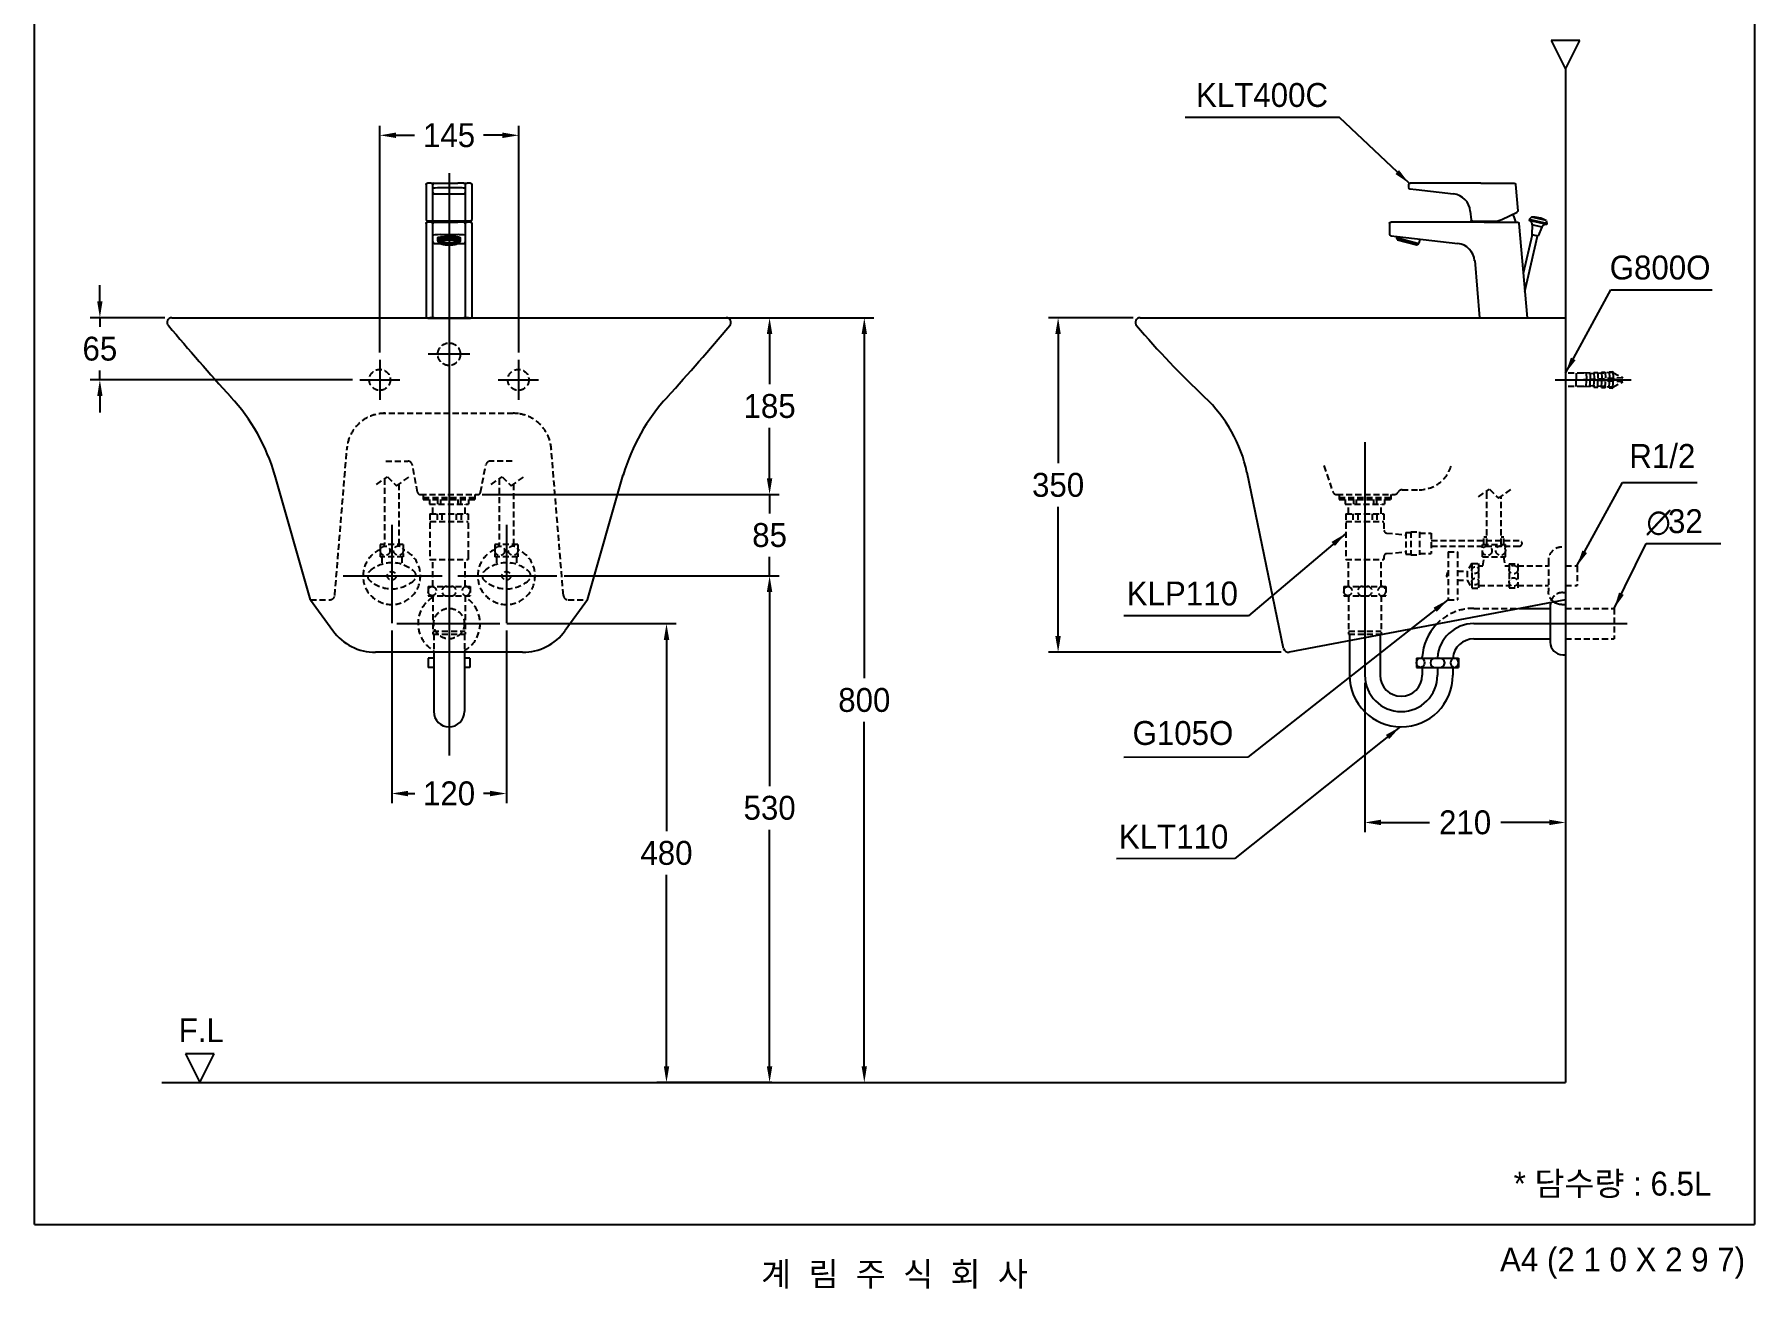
# Model space of a CAD drawing. Header units: millimetres. Extents: x 0 to 1800, y -67 to 2530.
# Drawn here: x 0 to 1800, y -67 to 1245 of the extents above; entities that cross this region are included whole.
import ezdxf
from ezdxf.enums import TextEntityAlignment as Align
from ezdxf.lldxf.tags import DXFTag

# ---------------------------------------------------------------- set-up
doc = ezdxf.new("R2010")
doc.units = ezdxf.units.MM
doc.linetypes.add('DASHED2', pattern=[9.525, 6.35, -3.175])
doc.layers.get('Defpoints').update_dxf_attribs({"color": 1})
for name, color, linetype in [('TEXT', 7, 'Continuous'), ('내부선 및 부속', 4, 'Continuous'), ('도각라인', 7, 'Continuous'), ('외형선', 3, 'Continuous'), ('점선', 6, 'DASHED2'), ('중심선', 1, 'DASHED'), ('치수선', 7, 'Continuous')]:
    doc.layers.add(name, color=color, linetype=linetype)
doc.styles.add('____', font='')
doc.styles.add('타이틀', font='H2GTRM.TTF', dxfattribs={"height": 25})
doc.styles.get('____').set_extended_font_data('굴림')
tags = doc.linetypes.add('DASHDOT', pattern=[70, 31, -13, 13, -13]).pattern_tags.tags
tags[10:11] = [DXFTag(74, 4), DXFTag(75, 0), DXFTag(340, '0'), DXFTag(46, 0.0), DXFTag(50, 0.0), DXFTag(44, 0.0), DXFTag(45, 0.0)]
tags[8:9] = [DXFTag(74, 4), DXFTag(75, 0), DXFTag(340, '0'), DXFTag(46, 0.0), DXFTag(50, 0.0), DXFTag(44, 0.0), DXFTag(45, 0.0)]
tags[6:7] = [DXFTag(74, 4), DXFTag(75, 0), DXFTag(340, '0'), DXFTag(46, 0.0), DXFTag(50, 0.0), DXFTag(44, 0.0), DXFTag(45, 0.0)]
tags[4:5] = [DXFTag(74, 4), DXFTag(75, 0), DXFTag(340, '0'), DXFTag(46, 0.0), DXFTag(50, 0.0), DXFTag(44, 0.0), DXFTag(45, 0.0)]
tags = doc.linetypes.add('DASHED', pattern=[25.72, 12.86, -12.86]).pattern_tags.tags
tags[6:7] = [DXFTag(74, 4), DXFTag(75, 0), DXFTag(340, '0'), DXFTag(46, 0.0), DXFTag(50, 0.0), DXFTag(44, 0.0), DXFTag(45, 0.0)]
tags[4:5] = [DXFTag(74, 4), DXFTag(75, 0), DXFTag(340, '0'), DXFTag(46, 0.0), DXFTag(50, 0.0), DXFTag(44, 0.0), DXFTag(45, 0.0)]
doc.dimstyles.new('MSADIM', dxfattribs={"dimtxt": 33, "dimasz": 17, "dimexe": 10, "dimexo": 7.5, "dimgap": 10, "dimtad": 0, "dimtih": 1, "dimtoh": 1, "dimdec": 0, "dimzin": 1, "dimdsep": 46, "dimtxsty": '____', "dimcen": 11.25, "dimadec": 0, "dimazin": 0, "dimtfac": 1, "dimtdec": 0, "dimtix": 1, "dimtmove": 0, "dimatfit": 3, "dimfxl": 0, "dimtolj": 1, "dimtzin": 1, "dimarcsym": 0})

# ---------------------------------------------------------------- blocks, each defined once
blk = doc.blocks.new('*D28')
at = {"layer": 'Defpoints', "color": 0, "linetype": 'Continuous'}
for p in [(1157.1, 948.7), (1071.2, 598.7), (1312.1, 598.7)]:
    blk.add_point(p, dxfattribs=at)
at = {"layer": '치수선', "color": 0, "linetype": 'Continuous', "lineweight": -2}
for p, q in [((1149.6, 948.7), (1061.2, 948.7)), ((1071.2, 931.7), (1071.2, 796.5)), ((1071.2, 615.7), (1071.2, 750.9)), ((1304.6, 598.7), (1061.2, 598.7))]:
    blk.add_line(p, q, dxfattribs=at)
at = {"layer": '치수선', "color": 0, "linetype": 'Continuous'}
for points in [[(1068.3, 931.7), (1074, 931.7), (1071.2, 948.7)], [(1068.3, 615.7), (1074, 615.7), (1071.2, 598.7)]]:
    blk.add_solid(points, dxfattribs=at)
at = {"layer": '치수선', "color": 0, "linetype": 'Continuous', "insert": (1071.2, 773.7), "char_height": 25, "attachment_point": 5, "style": '____'}
blk.add_mtext('\\A1;350', dxfattribs=at)
blk = doc.blocks.new('*D29')
at = {"layer": 'Defpoints', "color": 0, "linetype": 'Continuous'}
for p in [(143.9, 948.7), (68.5, 883.7), (340.4, 883.7)]:
    blk.add_point(p, dxfattribs=at)
at = {"layer": '치수선', "color": 0, "linetype": 'Continuous', "lineweight": -2}
for p, q in [((68.5, 965.7), (68.5, 982.7)), ((136.4, 948.7), (58.5, 948.7)), ((68.5, 948.7), (68.5, 939)), ((332.9, 883.7), (58.5, 883.7)), ((68.5, 883.7), (68.5, 893.4)), ((68.5, 866.7), (68.5, 849.7))]:
    blk.add_line(p, q, dxfattribs=at)
at = {"layer": '치수선', "color": 0, "linetype": 'Continuous'}
for points in [[(65.7, 965.7), (71.3, 965.7), (68.5, 948.7)], [(65.7, 866.7), (71.3, 866.7), (68.5, 883.7)]]:
    blk.add_solid(points, dxfattribs=at)
at = {"layer": '치수선', "color": 0, "linetype": 'Continuous', "insert": (68.5, 916.2), "char_height": 25, "attachment_point": 5, "style": '____'}
blk.add_mtext('\\A1;65', dxfattribs=at)
blk = doc.blocks.new('*D30')
at = {"layer": 'Defpoints', "color": 0, "linetype": 'Continuous'}
for p in [(723.9, 948.7), (849.1, 148.7), (868.4, 148.7)]:
    blk.add_point(p, dxfattribs=at)
at = {"layer": '치수선', "color": 0, "linetype": 'Continuous', "lineweight": -2}
for p, q in [((731.4, 948.7), (878.4, 948.7)), ((868.4, 931.7), (868.4, 571.5)), ((868.4, 165.7), (868.4, 525.9)), ((856.6, 148.7), (878.4, 148.7))]:
    blk.add_line(p, q, dxfattribs=at)
at = {"layer": '치수선', "color": 0, "linetype": 'Continuous'}
for points in [[(865.6, 931.7), (871.2, 931.7), (868.4, 948.7)], [(865.6, 165.7), (871.2, 165.7), (868.4, 148.7)]]:
    blk.add_solid(points, dxfattribs=at)
at = {"layer": '치수선', "color": 0, "linetype": 'Continuous', "insert": (868.4, 548.7), "char_height": 25, "attachment_point": 5, "style": '____'}
blk.add_mtext('\\A1;800', dxfattribs=at)
blk = doc.blocks.new('*D31')
at = {"layer": 'Defpoints', "color": 0, "linetype": 'Continuous'}
for p in [(506.8, 1139.5), (361.4, 904.7), (506.8, 904.7)]:
    blk.add_point(p, dxfattribs=at)
at = {"layer": '치수선', "color": 0, "linetype": 'Continuous', "lineweight": -2}
for p, q in [((361.4, 912.2), (361.4, 1149.5)), ((378.4, 1139.5), (397.9, 1139.5)), ((489.8, 1139.5), (469.8, 1139.5)), ((506.8, 912.2), (506.8, 1149.5))]:
    blk.add_line(p, q, dxfattribs=at)
at = {"layer": '치수선', "color": 0, "linetype": 'Continuous'}
for points in [[(378.4, 1142.4), (378.4, 1136.7), (361.4, 1139.5)], [(489.8, 1142.4), (489.8, 1136.7), (506.8, 1139.5)]]:
    blk.add_solid(points, dxfattribs=at)
at = {"layer": '치수선', "color": 0, "linetype": 'Continuous', "insert": (433.9, 1139.5), "char_height": 25, "attachment_point": 5, "style": '____'}
blk.add_mtext('\\A1;145', dxfattribs=at)
blk = doc.blocks.new('*D32')
at = {"layer": 'Defpoints', "color": 0, "linetype": 'Continuous'}
for p in [(486.9, 628.7), (661.4, 148.7), (779.2, 148.7)]:
    blk.add_point(p, dxfattribs=at)
at = {"layer": '치수선', "color": 0, "linetype": 'Continuous', "lineweight": -2}
for p, q in [((494.4, 628.7), (671.4, 628.7)), ((661.4, 611.7), (661.4, 411.6)), ((661.4, 165.7), (661.4, 365.9)), ((771.7, 148.7), (651.4, 148.7))]:
    blk.add_line(p, q, dxfattribs=at)
at = {"layer": '치수선', "color": 0, "linetype": 'Continuous'}
for points in [[(658.6, 611.7), (664.3, 611.7), (661.4, 628.7)], [(658.6, 165.7), (664.3, 165.7), (661.4, 148.7)]]:
    blk.add_solid(points, dxfattribs=at)
at = {"layer": '치수선', "color": 0, "linetype": 'Continuous', "insert": (661.4, 388.7), "char_height": 25, "attachment_point": 5, "style": '____'}
blk.add_mtext('\\A1;480', dxfattribs=at)
blk = doc.blocks.new('*D33')
at = {"layer": 'Defpoints', "color": 0, "linetype": 'Continuous'}
for p in [(546.7, 678.7), (704.5, 148.7), (769.3, 148.7)]:
    blk.add_point(p, dxfattribs=at)
at = {"layer": '치수선', "color": 0, "linetype": 'Continuous', "lineweight": -2}
for p, q in [((554.2, 678.7), (779.3, 678.7)), ((769.3, 661.7), (769.3, 458.7)), ((769.3, 165.7), (769.3, 413.1)), ((712, 148.7), (779.3, 148.7))]:
    blk.add_line(p, q, dxfattribs=at)
at = {"layer": '치수선', "color": 0, "linetype": 'Continuous'}
for points in [[(766.4, 661.7), (772.1, 661.7), (769.3, 678.7)], [(766.4, 165.7), (772.1, 165.7), (769.3, 148.7)]]:
    blk.add_solid(points, dxfattribs=at)
at = {"layer": '치수선', "color": 0, "linetype": 'Continuous', "insert": (769.3, 435.9), "char_height": 25, "attachment_point": 5, "style": '____'}
blk.add_mtext('\\A1;530', dxfattribs=at)
blk = doc.blocks.new('*D34')
at = {"layer": 'Defpoints', "color": 0, "linetype": 'Continuous'}
for p in [(373.9, 629.1), (493.9, 629.1), (493.9, 451)]:
    blk.add_point(p, dxfattribs=at)
at = {"layer": '치수선', "color": 0, "linetype": 'Continuous', "lineweight": -2}
for p, q in [((373.9, 621.6), (373.9, 441)), ((493.9, 621.6), (493.9, 441)), ((390.9, 451), (398, 451)), ((476.9, 451), (469.8, 451))]:
    blk.add_line(p, q, dxfattribs=at)
at = {"layer": '치수선', "color": 0, "linetype": 'Continuous'}
for points in [[(390.9, 453.8), (390.9, 448.1), (373.9, 451)], [(476.9, 453.8), (476.9, 448.1), (493.9, 451)]]:
    blk.add_solid(points, dxfattribs=at)
at = {"layer": '치수선', "color": 0, "linetype": 'Continuous', "insert": (433.9, 451), "char_height": 25, "attachment_point": 5, "style": '____'}
blk.add_mtext('\\A1;120', dxfattribs=at)
blk = doc.blocks.new('*D40')
at = {"layer": 'Defpoints', "color": 0, "linetype": 'Continuous'}
for p in [(1392.1, 574.4), (1602.1, 439.6), (1602.1, 420.7)]:
    blk.add_point(p, dxfattribs=at)
at = {"layer": '치수선', "color": 0, "linetype": 'Continuous', "lineweight": -2}
for p, q in [((1392.1, 566.9), (1392.1, 410.7)), ((1602.1, 432.1), (1602.1, 410.7)), ((1409.1, 420.7), (1459.8, 420.7)), ((1585.1, 420.7), (1534.4, 420.7))]:
    blk.add_line(p, q, dxfattribs=at)
at = {"layer": '치수선', "color": 0, "linetype": 'Continuous'}
for points in [[(1409.1, 423.6), (1409.1, 417.9), (1392.1, 420.7)], [(1585.1, 423.6), (1585.1, 417.9), (1602.1, 420.7)]]:
    blk.add_solid(points, dxfattribs=at)
at = {"layer": '치수선', "color": 0, "linetype": 'Continuous', "insert": (1497.1, 420.7), "char_height": 25, "attachment_point": 5, "style": '____'}
blk.add_mtext('\\A1;210', dxfattribs=at)
blk = doc.blocks.new('111333')
at = {"layer": '점선'}
for p, q in [((11041.8, -6127.7), (11023.2, -6127.7)), ((11034.2, -6127.7), (11034.2, -6134.7)), ((11034.2, -6141.7), (11034.2, -6134.7)), ((11048.8, -6127.3), (11041.8, -6127.7)), ((11083.1, -6132.5), (11042, -6134.7)), ((11083.1, -6136.8), (11042, -6134.7)), ((11072.8, -6127.1), (11044.8, -6128.5)), ((11044.8, -6127.5), (11045.2, -6134.5)), ((11044.8, -6141.8), (11045.2, -6134.9)), ((11048.8, -6127.3), (11049.1, -6134.3)), ((11048.8, -6142.1), (11049.1, -6135.1)), ((11052.8, -6127.1), (11056.8, -6126.9)), ((11052.8, -6127.1), (11053.1, -6134.1)), ((11052.8, -6142.3), (11053.1, -6135.3)), ((11056.8, -6126.9), (11057.1, -6133.9)), ((11056.8, -6142.5), (11057.1, -6135.5)), ((11060.8, -6126.7), (11064.8, -6126.5)), ((11060.8, -6126.7), (11061.1, -6133.7)), ((11060.8, -6142.7), (11061.1, -6135.7)), ((11064.8, -6126.5), (11065.1, -6133.5)), ((11064.8, -6142.9), (11065.1, -6135.9)), ((11068.8, -6126.3), (11072.8, -6126.1)), ((11068.8, -6126.3), (11069.1, -6133.3)), ((11068.8, -6143.1), (11069.1, -6136.1)), ((11076.2, -6134.7), (11071.1, -6133.2)), ((11076.2, -6134.7), (11071.1, -6136.2)), ((11072.8, -6126.1), (11073.1, -6133.1)), ((11072.8, -6127.1), (11083.1, -6132.5)), ((11072.8, -6143.3), (11073.1, -6136.3)), ((11072.8, -6142.3), (11083.1, -6136.8)), ((11041.8, -6141.7), (11023.2, -6141.7)), ((11048.8, -6142.1), (11041.8, -6141.7)), ((11072.8, -6142.3), (11044.8, -6140.8)), ((11052.8, -6142.3), (11056.8, -6142.5)), ((11060.8, -6142.7), (11064.8, -6142.9)), ((11068.8, -6143.1), (11072.8, -6143.3))]:
    blk.add_line(p, q, dxfattribs=at)
at = {"layer": '중심선', "linetype": 'DASHDOT'}
blk.add_line((11012.2, -6134.7), (11091.9, -6134.7), dxfattribs=at)
blk = doc.blocks.new('251')
at = {"layer": '내부선 및 부속', "linetype": 'Continuous'}
for p, q in [((11007.2, -6370.2), (11007.2, -6405.7)), ((11019.2, -6369.7), (11023.2, -6369.7)), ((10975.8, -6373.7), (11007.2, -6373.7)), ((10797.2, -6407.6), (10797.2, -6443.7)), ((10829.2, -6401.5), (10829.2, -6443.7)), ((10927.1, -6405.7), (11007.2, -6405.7)), ((11007.2, -6405.7), (11007.2, -6409.2)), ((10867.2, -6425.7), (10911.2, -6425.7)), ((10867.2, -6425.7), (10867.2, -6435.7)), ((10873.2, -6425.7), (10873.2, -6424.6)), ((10911.2, -6425.7), (10911.2, -6435.7)), ((11020.2, -6422.2), (11023.2, -6422.2)), ((10867.2, -6435.7), (10911.2, -6435.7)), ((10873.2, -6435.7), (10873.2, -6443.7)), ((10905.2, -6435.7), (10905.2, -6443.7))]:
    blk.add_line(p, q, dxfattribs=at)
at = {"layer": '내부선 및 부속', "linetype": 'Continuous', "flags": 128}
for points in [[(11019.2, -6369.7, -0.158463), (11010.9, -6367, -0.158463)], [(10871.4, -6435.6, -0.859727), (10871.4, -6425.7)], [(10871.4, -6425.7, -0.859727), (10871.4, -6435.6)]]:
    blk.add_lwpolyline(points, format="xyb", dxfattribs=at)
at = {"layer": '내부선 및 부속', "linetype": 'Continuous'}
for centre, radius, start, end in [((11020.2, -6370.2), 13, 168.8814, 180.0014), ((10927.1, -6427.7), 54, 136.2599, 176.6714), ((10927.1, -6427.7), 22, 90, 174.7841), ((10886.7, -6430.7), 5, 90, 270), ((10891.7, -6430.7), 5, 270, 90), ((10907.7, -6430.7), 5, 98.6269, 261.3731), ((10906.2, -6430.7), 5, 278.6269, 81.3731), ((11020.2, -6409.2), 13, 180, 270), ((10851.2, -6443.7), 54, 180, 0), ((10851.2, -6443.7), 22, 180, 0)]:
    blk.add_arc(centre, radius, start, end, dxfattribs=at)
at = {"layer": '점선'}
for p, q in [((10770.4, -6224.4), (10779.3, -6251.3)), ((10784.1, -6254.7), (10843.7, -6254.7)), ((10786.2, -6254.7), (10786.2, -6259.7)), ((10786.2, -6257.7), (10840.2, -6257.7)), ((10786.2, -6259.7), (10840.2, -6259.7)), ((10792.7, -6259.7), (10792.7, -6264.7)), ((10801.2, -6259.7), (10801.2, -6264.7)), ((10804.2, -6259.7), (10804.2, -6264.7)), ((10822.2, -6259.7), (10822.2, -6264.7)), ((10825.2, -6259.7), (10825.2, -6264.7)), ((10833.7, -6259.7), (10833.7, -6264.7)), ((10840.2, -6254.7), (10840.2, -6259.7)), ((10852.3, -6249.7), (10869.9, -6249.7)), ((10932.2, -6257), (10943.6, -6249.1)), ((10940.7, -6306.9), (10940.7, -6251.2)), ((10940.7, -6256.7), (10940.7, -6251.2)), ((10943.6, -6249.1), (10953, -6258.6)), ((10953, -6258.6), (10966.1, -6249.3)), ((10955.7, -6306.9), (10955.7, -6256.7)), ((10792.7, -6264.7), (10833.7, -6264.7)), ((10793.2, -6274.7), (10793.2, -6322.7)), ((10793.2, -6274.7), (10833.2, -6274.7)), ((10796.2, -6274.7), (10796.2, -6264.7)), ((10800.7, -6274.7), (10800.7, -6282.7)), ((10805.7, -6274.7), (10805.7, -6282.7)), ((10820.7, -6274.7), (10820.7, -6282.7)), ((10825.7, -6274.7), (10825.7, -6282.7)), ((10830.2, -6274.7), (10830.2, -6264.7)), ((10833.2, -6274.7), (10833.2, -6291.9)), ((10793.2, -6282.7), (10833.2, -6282.7)), ((10835.9, -6294.9), (10856.2, -6296.7)), ((10856.2, -6294.2), (10856.2, -6317.2)), ((10856.2, -6294.2), (10861.2, -6294.2)), ((10861.2, -6293.7), (10861.2, -6317.7)), ((10861.2, -6293.7), (10870.2, -6293.7)), ((10870.2, -6293.7), (10870.2, -6317.7)), ((10870.2, -6294.9), (10882.7, -6294.9)), ((10882.7, -6294.9), (10882.7, -6316.4)), ((10937.7, -6306.9), (10937.7, -6299.2)), ((10940.7, -6299.2), (10937.7, -6299.2)), ((10958.7, -6299.2), (10955.7, -6299.2)), ((10958.7, -6306.9), (10958.7, -6299.2)), ((10835.9, -6316.5), (10856.2, -6314.7)), ((10856.2, -6317.2), (10861.2, -6317.2)), ((10861.2, -6317.7), (10870.2, -6317.7)), ((10870.2, -6316.4), (10882.7, -6316.4)), ((10882.7, -6302.7), (10974.7, -6302.7)), ((10882.7, -6308.7), (10974.7, -6308.7)), ((10900.2, -6314.7), (10900.2, -6364.7)), ((10900.2, -6314.7), (10910.2, -6314.7)), ((10910.2, -6314.7), (10910.2, -6364.7)), ((10936.2, -6306.9), (10960.2, -6306.9)), ((10936.2, -6319.9), (10936.2, -6306.9)), ((10960.2, -6319.9), (10960.2, -6306.9)), ((10793.2, -6322.7), (10833.2, -6322.7)), ((10796.2, -6350.7), (10796.2, -6322.7)), ((10830.2, -6350.7), (10830.2, -6322.7)), ((10833.2, -6319.4), (10833.2, -6322.7)), ((10910.2, -6334.9), (10920.2, -6334.9)), ((10925.2, -6326.7), (10920.2, -6334.9)), ((10920.2, -6334.9), (10920.2, -6344.4)), ((10925.2, -6326.7), (10932.2, -6326.7)), ((10925.2, -6326.7), (10925.2, -6352.7)), ((10932.2, -6326.7), (10932.2, -6352.7)), ((10932.2, -6329.4), (10936.7, -6329.4)), ((10936.2, -6319.9), (10960.2, -6319.9)), ((10936.7, -6329.4), (10938.2, -6319.9)), ((10958.2, -6319.9), (10959.7, -6329.4)), ((10959.7, -6329.4), (10964.2, -6329.4)), ((10964.2, -6327.2), (10964.2, -6352.2)), ((10964.2, -6327.2), (10973.2, -6327.2)), ((10973.2, -6327.2), (10973.2, -6352.2)), ((10973.2, -6329.4), (11005.2, -6329.4)), ((11005.2, -6323.7), (11005.2, -6355.7)), ((11023.2, -6329.4), (11035.2, -6329.4)), ((11035.2, -6329.4), (11035.2, -6349.9)), ((10791.2, -6350.7), (10835.2, -6350.7)), ((10791.2, -6350.7), (10791.2, -6360.7)), ((10835.2, -6350.7), (10835.2, -6360.7)), ((10910.2, -6344.4), (10920.2, -6344.4)), ((10920.2, -6344.4), (10925.2, -6352.7)), ((10925.2, -6352.7), (10932.2, -6352.7)), ((10932.2, -6349.9), (10964.2, -6349.9)), ((10964.2, -6352.2), (10973.2, -6352.2)), ((10973.2, -6349.9), (11005.2, -6349.9)), ((11023.2, -6349.9), (11035.2, -6349.9)), ((10791.2, -6360.7), (10835.2, -6360.7)), ((10796.2, -6360.7), (10796.2, -6400.7)), ((10830.2, -6360.7), (10830.2, -6400.7)), ((10900.2, -6364.7), (10910.2, -6364.7)), ((11020.2, -6357.2), (11023.2, -6357.2)), ((10927.1, -6373.7), (10975.8, -6373.7)), ((11023.2, -6373.7), (11074.2, -6373.7)), ((11074.2, -6373.7), (11074.2, -6405.7)), ((10796.2, -6397.7), (10830.2, -6397.7)), ((10796.2, -6400.7), (10830.2, -6400.7)), ((10797.2, -6400.7), (10797.2, -6407.6)), ((10829.2, -6400.7), (10829.2, -6401.5)), ((11023.2, -6405.7), (11074.2, -6405.7))]:
    blk.add_line(p, q, dxfattribs=at)
at = {"layer": '점선', "flags": 128}
for points in [[(10795.4, -6360.6, -0.859727), (10795.4, -6350.7)], [(10795.4, -6350.7, -0.859727), (10795.4, -6360.6)], [(11010.9, -6367, -0.239998), (11005.2, -6355.7)]]:
    blk.add_lwpolyline(points, format="xyb", dxfattribs=at)
at = {"layer": '점선'}
for centre, radius in [((10941.2, -6313.5), 5), ((10955.2, -6313.3), 5), ((10928.7, -6333.7), 3.5), ((10968.7, -6333.2), 4.5), ((10928.7, -6345.7), 3.5), ((10968.7, -6346.2), 4.5)]:
    blk.add_circle(centre, radius, dxfattribs=at)
for centre, radius, start, end in [((10869.9, -6214.7), 35, 270, 347.7352), ((10784.1, -6249.7), 5, 198.4349, 270), ((10843.7, -6249.7), 5, 270, 330), ((10843.7, -6249.7), 5, 270, 330), ((10852.3, -6254.7), 5, 90, 150), ((10852.3, -6254.7), 5, 90, 150), ((10836.2, -6291.9), 3, 180, 265.0303), ((10836.2, -6319.4), 3, 94.9697, 180), ((10974.7, -6305.7), 3, 270, 90), ((11019.2, -6323.7), 14, 90, 180), ((10906.6, -6339.7), 7.84, 144.9654, 215.0346), ((10810.7, -6355.7), 5, 90, 270), ((10815.7, -6355.7), 5, 270, 90), ((10831.7, -6355.7), 5, 98.6269, 261.3731), ((10830.2, -6355.7), 5, 278.6269, 81.3731), ((11020.2, -6370.2), 13, 90, 168.8814), ((10927.1, -6427.7), 54, 90, 136.2599)]:
    blk.add_arc(centre, radius, start, end, dxfattribs=at)
at = {"layer": '중심선', "linetype": 'DASHDOT'}
for p, q in [((10927.1, -6389.7), (11087.6, -6389.7)), ((10889.2, -6435.7), (10889.2, -6443.7))]:
    blk.add_line(p, q, dxfattribs=at)
for centre, start, end in [((10927.1, -6427.7), 90, 176.6714), ((10851.2, -6443.7), 180.0006, 0)]:
    blk.add_arc(centre, 38, start, end, dxfattribs=at)
blk = doc.blocks.new('824')
at = {"layer": '내부선 및 부속', "linetype": 'Continuous'}
for p, q in [((12046.6, -6131.1), (12046.6, -6167.8)), ((12051.7, -6129.6), (12048.1, -6129.6)), ((12051.7, -6129.6), (12055.1, -6129.6)), ((12053.6, -6135), (12053.6, -6131.1)), ((12053.6, -6139.4), (12053.6, -6135)), ((12055.1, -6129.6), (12061.6, -6129.6)), ((12061.6, -6129.6), (12079.6, -6129.6)), ((12061.6, -6134.2), (12079.6, -6134.2)), ((12086.1, -6129.6), (12079.6, -6129.6)), ((12086.1, -6129.6), (12089.5, -6129.6)), ((12087.6, -6131.1), (12087.6, -6135)), ((12087.6, -6135), (12087.6, -6139.4)), ((12093.1, -6129.6), (12089.5, -6129.6)), ((12094.6, -6167.8), (12094.6, -6131.1)), ((12053.6, -6158.9), (12053.6, -6139.4)), ((12055.1, -6140.9), (12086.1, -6140.9)), ((12087.6, -6139.4), (12087.6, -6158.9)), ((12046.6, -6172), (12046.6, -6270.5)), ((12051.7, -6170.5), (12048.1, -6170.5)), ((12051.7, -6169.5), (12048.2, -6169.5)), ((12055.1, -6169.5), (12051.7, -6169.5)), ((12051.7, -6170.5), (12055.1, -6170.5)), ((12053.6, -6168), (12053.6, -6158.9)), ((12053.6, -6184), (12053.6, -6172)), ((12086.1, -6169.5), (12055.1, -6169.5)), ((12055.1, -6170.5), (12061.6, -6170.5)), ((12061.6, -6170.5), (12079.6, -6170.5)), ((12086.1, -6170.5), (12079.6, -6170.5)), ((12089.5, -6169.5), (12086.1, -6169.5)), ((12086.1, -6170.5), (12089.5, -6170.5)), ((12087.6, -6158.9), (12087.6, -6168)), ((12087.6, -6172), (12087.6, -6184)), ((12093, -6169.5), (12089.5, -6169.5)), ((12093.1, -6170.5), (12089.5, -6170.5)), ((12094.6, -6270.5), (12094.6, -6172)), ((12053.6, -6191.2), (12053.6, -6184)), ((12053.6, -6210.7), (12053.6, -6191.2)), ((12058.6, -6186.8), (12058.6, -6189.8)), ((12059.3, -6191.3), (12060.4, -6192.2)), ((12061.6, -6183.3), (12079.6, -6183.3)), ((12080.9, -6192.2), (12081.9, -6191.3)), ((12082.6, -6189.8), (12082.6, -6186.8)), ((12087.6, -6184), (12087.6, -6191.2)), ((12087.6, -6191.2), (12087.6, -6210.7)), ((12055.1, -6192.7), (12061.1, -6192.7)), ((12080.2, -6192.7), (12086.1, -6192.7)), ((12053.6, -6270.5), (12053.6, -6210.7)), ((12087.6, -6210.7), (12087.6, -6270.5)), ((12046.6, -6270.5), (12050.4, -6270.5)), ((12048.3, -6270.5), (12048.3, -6271)), ((12048.3, -6271), (12092.9, -6271)), ((12053.6, -6270.5), (12050.4, -6270.5)), ((12055.1, -6270.5), (12053.6, -6270.5)), ((12055.1, -6270.5), (12086.1, -6270.5)), ((12087.6, -6270.5), (12086.1, -6270.5)), ((12090.8, -6270.5), (12087.6, -6270.5)), ((12090.8, -6270.5), (12094.6, -6270.5)), ((12092.9, -6270.5), (12092.9, -6271))]:
    blk.add_line(p, q, dxfattribs=at)
at = {"layer": '내부선 및 부속', "linetype": 'Continuous', "extrusion": (0, 0, -1)}
for centre, start, end in [((-12048.1, -6131.1), 359.9924, 90), ((-12086.1, -6131.1), 90, 180), ((-12093.1, -6131.1), 90, 179.8347), ((-12048.1, -6172), 359.9924, 90), ((-12055.1, -6168), 270, 0), ((-12086.1, -6168), 180, 270), ((-12093.1, -6172), 90, 179.8347)]:
    blk.add_arc(centre, 1.5, start, end, dxfattribs=at)
at = {"layer": '내부선 및 부속', "linetype": 'Continuous'}
for centre, start, end in [((12055.1, -6131.1), 90, 180), ((12055.1, -6172), 90, 180), ((12086.1, -6172), 0, 90)]:
    blk.add_arc(centre, 1.5, start, end, dxfattribs=at)
at = {"layer": '내부선 및 부속', "linetype": 'Continuous', "extrusion": (0, 0, -1)}
for centre, major_axis, ratio, start_param, end_param in [((12061.6, -6135), (-8, 0), 0.092563, 0, 1.570796), ((12079.6, -6135), (-8, 0), 0.092563, 1.570796, 3.141593), ((12061.6, -6184), (-8, 0), 0.091981, 0, 1.570796), ((12070.6, -6186.8), (-12, 0), 0.113751, 0, 1.570796), ((12070.6, -6186.8), (-12, 0), 0.113751, 1.570796, 3.141593), ((12079.6, -6184), (-8, 0), 0.091981, 1.570796, 3.141593)]:
    blk.add_ellipse(centre, major_axis=major_axis, ratio=ratio, start_param=start_param, end_param=end_param, dxfattribs=at)
at = {"layer": '내부선 및 부속', "linetype": 'Continuous'}
for centre, major_axis, ratio, start_param, end_param in [((12055.1, -6139.4), (1.5, 0), 0.993573, 3.141593, 4.712389), ((12086.1, -6139.4), (-1.5, 0), 0.993573, 1.570796, 3.141593), ((12093, -6168), (0, 1.5), 0.99582, 3.141593, 4.704399), ((12055.1, -6191.2), (1.5, 0), 0.993653, 3.141593, 4.712389), ((12070.6, -6190.4), (11.7, 0), 0.258819, 0, 3.416482), ((12070.6, -6189.8), (-12, 0), 0.258819, 3.141593, 6.283185), ((12070.6, -6189.8), (-12, 0), 0.258819, 0, 0.003534), ((12070.6, -6191.5), (-10.6, 0), 0.258819, 2.870336, 6.283185), ((12070.6, -6191.5), (-10.6, 0), 0.258819, 0, 0.286278), ((12070.6, -6191.1), (9.5, 0), 0.258819, 3.146403, 6.283185), ((12070.6, -6189.7), (8.9, 0), 0.258819, 3.424925, 6.002013), ((12070.6, -6190.4), (11.7, 0), 0.258819, 6.01183, 6.283185), ((12086.1, -6191.2), (-1.5, 0), 0.993653, 1.570796, 3.141593)]:
    blk.add_ellipse(centre, major_axis=major_axis, ratio=ratio, start_param=start_param, end_param=end_param, dxfattribs=at)
for major_axis in [(10.3, 0), (-10, 0)]:
    blk.add_ellipse((12070.6, -6191.6), major_axis=major_axis, ratio=0.258819, dxfattribs=at)
for points, knots in [([(12046.6, -6167.8), (12046.6, -6167.9), (12046.6, -6168.1), (12046.7, -6168.4), (12046.9, -6168.8), (12047.2, -6169.1), (12047.4, -6169.3), (12047.6, -6169.3), (12048.2, -6169.5)], [0, 0, 0, 0, 0.177252, 0.36794, 0.557618, 0.747896, 0.951306, 1, 1, 1, 1]), ([(12093.6, -6169.4), (12093.6, -6169.4), (12093.7, -6169.3), (12093.9, -6169.2), (12094.3, -6168.9), (12094.5, -6168.6), (12094.6, -6168.2), (12094.6, -6168), (12094.6, -6167.9), (12094.6, -6167.9)], [0, 0, 0, 0, 0.000331, 0.196363, 0.409357, 0.605115, 0.791239, 0.977118, 1, 1, 1, 1]), ([(12058.6, -6189.8), (12058.6, -6189.9), (12058.7, -6190.2), (12058.8, -6190.6), (12059.1, -6191), (12059.3, -6191.2), (12059.4, -6191.3)], [0, 0, 0, 0, 0.23314, 0.480261, 0.737393, 1, 1, 1, 1]), ([(12061.1, -6191.1), (12061.1, -6191.1), (12061.1, -6191.1), (12061.1, -6191), (12061.3, -6190.9), (12061.5, -6190.7), (12061.8, -6190.5), (12062.2, -6190.3), (12062.7, -6190.1), (12063.4, -6189.9), (12064, -6189.7), (12064.5, -6189.6), (12064.8, -6189.5)], [0, 0, 0, 0, 0.051224, 0.156664, 0.256353, 0.362171, 0.466964, 0.573358, 0.681951, 0.792357, 0.904089, 1, 1, 1, 1]), ([(12062, -6190.4), (12062, -6190.4), (12062.1, -6190.5), (12062.5, -6190.7), (12063, -6190.9), (12063.7, -6191.2), (12064.4, -6191.4), (12065.2, -6191.5), (12066.1, -6191.7), (12067, -6191.8), (12067.9, -6191.9), (12068.9, -6192), (12069.9, -6192), (12071, -6192), (12072, -6192), (12073, -6191.9), (12073.9, -6191.8), (12074.9, -6191.7), (12075.7, -6191.6), (12076.6, -6191.4), (12077.3, -6191.2), (12078, -6191), (12078.6, -6190.8), (12079, -6190.6), (12079.2, -6190.4), (12079.3, -6190.4)], [0, 0, 0, 0, 0.003454, 0.050866, 0.099225, 0.146792, 0.193671, 0.240088, 0.286206, 0.332128, 0.377921, 0.423631, 0.46929, 0.514925, 0.560557, 0.606202, 0.65188, 0.697618, 0.743448, 0.789417, 0.83559, 0.882068, 0.929009, 0.976654, 1, 1, 1, 1]), ([(12077.4, -6189.7), (12077.6, -6189.8), (12078.1, -6189.9), (12078.6, -6190.1), (12079.2, -6190.3), (12079.6, -6190.5), (12079.9, -6190.7), (12080, -6190.9), (12080.1, -6191), (12080.1, -6191.1), (12080.1, -6191.1)], [0, 0, 0, 0, 0.111736, 0.243452, 0.37385, 0.502384, 0.628441, 0.751817, 0.874334, 1, 1, 1, 1]), ([(12081.8, -6191.3), (12081.9, -6191.2), (12082.1, -6191), (12082.4, -6190.7), (12082.6, -6190.3), (12082.6, -6190), (12082.6, -6189.8), (12082.6, -6189.8)], [0, 0, 0, 0, 0.247388, 0.5004, 0.731101, 0.951692, 1, 1, 1, 1]), ([(12060.4, -6192.2), (12060.5, -6192.3), (12060.6, -6192.4), (12061, -6192.7), (12061.5, -6192.9), (12062.2, -6193.2), (12062.9, -6193.4), (12063.7, -6193.6), (12064.6, -6193.8), (12065.5, -6193.9), (12066.5, -6194.1), (12067.5, -6194.2), (12068.6, -6194.2), (12069.4, -6194.3), (12069.8, -6194.3), (12069.9, -6194.3)], [0, 0, 0, 0, 0.027121, 0.114091, 0.204284, 0.293468, 0.381444, 0.468535, 0.55503, 0.641125, 0.726949, 0.812588, 0.898105, 0.983546, 1, 1, 1, 1]), ([(12072.1, -6194.3), (12072.2, -6194.3), (12072.6, -6194.2), (12073.3, -6194.2), (12074.4, -6194.1), (12075.4, -6194), (12076.3, -6193.9), (12077.2, -6193.7), (12078, -6193.5), (12078.8, -6193.3), (12079.5, -6193), (12080.1, -6192.8), (12080.5, -6192.5), (12080.8, -6192.3), (12080.9, -6192.2)], [0, 0, 0, 0, 0.014224, 0.104177, 0.194187, 0.284291, 0.374538, 0.464992, 0.555745, 0.646928, 0.738744, 0.831494, 0.925594, 1, 1, 1, 1])]:
    blk.add_open_spline(points, degree=3, knots=knots, dxfattribs=at)
for points, degree in [([(12049.8, -6169.5), (12049.7, -6169.8), (12049.7, -6170.1), (12049.6, -6170.5)], 3), ([(12091.6, -6170.5), (12091.6, -6170.1), (12091.5, -6169.8), (12091.5, -6169.5)], 3), ([(12094.5, -6168), (12094.6, -6168), (12094.6, -6167.9), (12094.6, -6167.9)], 3), ([(12069.9, -6194.3), (12070.5, -6194.3)], 1), ([(12070.5, -6194.3), (12070.6, -6194.3)], 1), ([(12070.6, -6194.3), (12071.4, -6194.3), (12072.1, -6194.3)], 2)]:
    blk.add_open_spline(points, degree=degree, dxfattribs=at)
blk = doc.blocks.new('853')
at = {"layer": '내부선 및 부속', "linetype": 'Continuous'}
for p, q in [((10890.9, -5930.3), (10890.9, -5933.5)), ((10892.3, -5935), (10898.8, -5935.7)), ((10898.9, -5928.8), (10892.4, -5928.8)), ((10898.8, -5935.7), (10937.8, -5940.1)), ((10954.7, -5928.8), (10898.9, -5928.8)), ((10966.4, -5928.8), (10954.7, -5928.8)), ((10966.4, -5928.8), (11001.2, -5928.8)), ((11002.7, -5930.2), (11005.1, -5957.8)), ((10870.9, -5971.2), (10870.9, -5982.5)), ((10878.9, -5969.7), (10872.4, -5969.7)), ((10958.3, -5969.7), (10878.9, -5969.7)), ((10955.4, -5958.3), (10956.2, -5967.3)), ((10957.7, -5968.7), (10969.6, -5968.7)), ((10970, -5969.7), (10958.3, -5969.7)), ((10969.6, -5968.7), (10979.8, -5968.7)), ((10970, -5969.7), (11004.8, -5969.7)), ((10988.3, -5966.8), (11004.3, -5959.3)), ((11006.3, -5971.1), (11014.9, -6069.7)), ((11017.1, -5967), (11016.9, -5968)), ((11035.4, -5972.2), (11016.9, -5968)), ((11019.4, -5964.5), (11017.1, -5967)), ((11035.6, -5971.3), (11017.1, -5967)), ((11034.7, -5968.1), (11019.4, -5964.5)), ((11020.3, -5972.6), (11019.8, -5982.6)), ((11030.3, -5974.9), (11020.3, -5972.6)), ((11030.3, -5974.9), (11026.4, -5984.1)), ((11034.7, -5968.1), (11035.6, -5971.3)), ((11035.6, -5971.3), (11035.4, -5972.2)), ((10872.3, -5984), (10878.8, -5984.7)), ((10878.2, -5985.9), (10878.5, -5984.7)), ((10878.2, -5985.9), (10889.8, -5989)), ((10879.1, -5987.9), (10878.3, -5986.6)), ((10878.3, -5986.6), (10900.9, -5992.7)), ((10878.8, -5984.7), (10942.3, -5991.9)), ((10879.4, -5988.2), (10899.3, -5993.5)), ((10889.8, -5989), (10901.4, -5992.1)), ((10899.3, -5993.5), (10899.3, -5993.5)), ((10900.9, -5992.7), (10899.7, -5993.4)), ((10902.7, -5987.4), (10901.4, -5992.1)), ((11020.2, -5983.1), (11010.9, -6023.3)), ((11012.5, -6042.3), (11025.9, -5984.4)), ((11019.8, -5982.6), (11026.4, -5984.1)), ((11025.9, -5984.4), (11020.1, -5983.1)), ((10960, -6010), (10965.2, -6069.7)), ((10965.2, -6069.7), (11014.9, -6069.7)), ((10967.8, -6069.7), (10967.8, -6070.2)), ((11012.3, -6070.2), (10967.8, -6070.2)), ((11012.3, -6069.7), (11012.3, -6070.2))]:
    blk.add_line(p, q, dxfattribs=at)
at = {"layer": '내부선 및 부속', "linetype": 'Continuous', "extrusion": (0, 0, -1)}
for centre, start, end in [((-10892.4, -5930.3), 0, 90), ((-11001.2, -5930.3), 90, 174.8771), ((-11003.6, -5958), 175.3287, 245), ((-10872.4, -5971.2), 0, 90), ((-10957.7, -5967.2), 270, 355), ((-11004.8, -5971.2), 90, 174.8771)]:
    blk.add_arc(centre, 1.5, start, end, dxfattribs=at)
at = {"layer": '내부선 및 부속', "linetype": 'Continuous'}
for centre, radius, start, end in [((10892.4, -5933.5), 1.5, 180, 263.5007), ((10935.5, -5960), 20, 5, 83.5007), ((11015.8, -5972.3), 4.5, 357, 76.4326), ((11021, -5992.5), 28, 60.7469, 93.2531), ((11034.4, -5976.6), 4.5, 77.5674, 157), ((10872.4, -5982.5), 1.5, 180, 263.5412), ((10879.2, -5986.1), 1, 165, 210), ((10879.5, -5987.7), 0.5, 210, 255), ((10899.4, -5993), 0.5, 255, 300), ((10900.4, -5991.8), 1, 300, 345), ((10940, -6011.8), 20, 5, 83.5412), ((11020.3, -5982.6), 0.5, 177, 251.6668), ((11025.9, -5983.9), 0.5, 262.3332, 337)]:
    blk.add_arc(centre, radius, start, end, dxfattribs=at)
for points in [[(10960.6, -5969.7), (10960.6, -5969.4), (10960.7, -5969), (10960.7, -5968.7)], [(10979.8, -5968.7), (10982.7, -5968.7), (10985.6, -5968), (10988.3, -5966.8)]]:
    blk.add_open_spline(points, degree=3, dxfattribs=at)
blk.add_open_spline([(10999.6, -5961.5), (10999.7, -5961.7), (11000.3, -5962.6), (11001, -5964.1), (11001.8, -5966.2), (11002.3, -5968), (11002.5, -5969.2), (11002.6, -5969.7)], degree=3, knots=[0, 0, 0, 0, 0.089243, 0.345381, 0.587592, 0.83899, 1, 1, 1, 1], dxfattribs=at)
blk = doc.blocks.new('5876')
at = {"layer": '내부선 및 부속', "linetype": 'Continuous'}
for p, q in [((9365.1, -6425.7), (9365.1, -6435.7)), ((9370.8, -6425.7), (9365.1, -6425.7)), ((9370.8, -6419.7), (9370.8, -6481.7)), ((9402.8, -6419.7), (9402.8, -6481.7)), ((9408.6, -6425.7), (9402.8, -6425.7)), ((9408.6, -6425.7), (9408.6, -6435.7)), ((9370.8, -6435.7), (9365.1, -6435.7)), ((9408.6, -6435.7), (9402.8, -6435.7))]:
    blk.add_line(p, q, dxfattribs=at)
blk.add_arc((9386.8, -6481.7), 16, 180, 0, dxfattribs=at)
at = {"layer": '점선'}
for p, q in [((9320.6, -6219.7), (9343.5, -6219.7)), ((9353.9, -6252.3), (9348.4, -6223.7)), ((9419.8, -6252.3), (9425.2, -6223.7)), ((9453, -6219.7), (9430.2, -6219.7)), ((9310.9, -6244), (9322.3, -6236.1)), ((9319.3, -6238.2), (9319.3, -6306.9)), ((9322.3, -6236.1), (9331.7, -6245.6)), ((9331.7, -6245.6), (9344.8, -6236.3)), ((9334.3, -6243.7), (9334.3, -6306.9)), ((9430.9, -6244), (9442.3, -6236.1)), ((9439.3, -6238.2), (9439.3, -6306.9)), ((9442.3, -6236.1), (9451.7, -6245.6)), ((9451.7, -6245.6), (9464.8, -6236.3)), ((9454.3, -6243.7), (9454.3, -6306.9)), ((9356.8, -6254.7), (9416.9, -6254.7)), ((9356.8, -6254.7), (9416.8, -6254.7)), ((9359.8, -6254.7), (9359.8, -6259.7)), ((9359.8, -6257.7), (9413.8, -6257.7)), ((9359.8, -6259.7), (9413.8, -6259.7)), ((9366.3, -6259.7), (9366.3, -6264.7)), ((9374.8, -6259.7), (9374.8, -6264.7)), ((9377.8, -6259.7), (9377.8, -6264.7)), ((9395.8, -6259.7), (9395.8, -6264.7)), ((9398.8, -6259.7), (9398.8, -6264.7)), ((9407.3, -6259.7), (9407.3, -6264.7)), ((9413.8, -6254.7), (9413.8, -6259.7)), ((9366.3, -6264.7), (9407.3, -6264.7)), ((9366.8, -6274.7), (9366.8, -6322.7)), ((9366.8, -6274.7), (9406.8, -6274.7)), ((9369.8, -6274.7), (9369.8, -6264.7)), ((9374.3, -6274.7), (9374.3, -6282.7)), ((9379.3, -6274.7), (9379.3, -6282.7)), ((9394.3, -6274.7), (9394.3, -6282.7)), ((9399.3, -6274.7), (9399.3, -6282.7)), ((9403.8, -6274.7), (9403.8, -6264.7)), ((9406.8, -6274.7), (9406.8, -6319.4)), ((9366.8, -6282.7), (9406.8, -6282.7)), ((9314.8, -6306.9), (9314.8, -6319.9)), ((9338.8, -6306.9), (9314.8, -6306.9)), ((9338.8, -6306.9), (9338.8, -6319.9)), ((9434.8, -6306.9), (9434.8, -6319.9)), ((9458.8, -6306.9), (9434.8, -6306.9)), ((9458.8, -6306.9), (9458.8, -6319.9)), ((9338.8, -6319.9), (9314.8, -6319.9)), ((9316.3, -6319.9), (9316.3, -6327.4)), ((9337.3, -6319.9), (9337.3, -6327.4)), ((9366.8, -6322.7), (9406.8, -6322.7)), ((9369.8, -6350.7), (9369.8, -6322.7)), ((9403.8, -6350.7), (9403.8, -6322.7)), ((9406.8, -6319.4), (9406.8, -6322.7)), ((9458.8, -6319.9), (9434.8, -6319.9)), ((9436.3, -6319.9), (9436.3, -6327.4)), ((9457.3, -6319.9), (9457.3, -6327.4)), ((9364.8, -6350.7), (9408.8, -6350.7)), ((9364.8, -6350.7), (9364.8, -6360.7)), ((9408.8, -6350.7), (9408.8, -6360.7)), ((9364.8, -6360.7), (9408.8, -6360.7)), ((9369.8, -6360.7), (9369.8, -6400.7)), ((9403.8, -6360.7), (9403.8, -6400.7)), ((9369.8, -6397.7), (9403.8, -6397.7)), ((9369.8, -6400.7), (9403.8, -6400.7)), ((9370.8, -6400.7), (9370.8, -6419.7)), ((9402.8, -6400.7), (9402.8, -6419.7))]:
    blk.add_line(p, q, dxfattribs=at)
at = {"layer": '점선', "flags": 128}
for points in [[(9304.1, -6344.8, -0.44), (9304.1, -6334.5)], [(9304.1, -6334.5, -0.388889), (9349.6, -6334.5)], [(9349.6, -6334.5, -0.44), (9349.6, -6344.8)], [(9424.1, -6344.8, -0.44), (9424.1, -6334.5)], [(9424.1, -6334.5, -0.388889), (9469.6, -6334.5)], [(9469.6, -6334.5, -0.44), (9469.6, -6344.8)], [(9349.6, -6344.8, -0.388889), (9304.1, -6344.8)], [(9369.1, -6360.6, -0.859727), (9369.1, -6350.7)], [(9369.1, -6350.7, -0.859727), (9369.1, -6360.6)], [(9469.6, -6344.8, -0.388889), (9424.1, -6344.8)]]:
    blk.add_lwpolyline(points, format="xyb", dxfattribs=at)
at = {"layer": '점선'}
for centre, radius in [((9319.9, -6313.5), 5), ((9333.8, -6313.3), 5), ((9439.9, -6313.5), 5), ((9453.8, -6313.3), 5), ((9326.8, -6339.7), 4.5), ((9446.8, -6339.7), 4.5), ((9386.8, -6389.7), 16)]:
    blk.add_circle(centre, radius, dxfattribs=at)
for centre, radius, start, end in [((9343.5, -6224.7), 5, 10.8242, 90), ((9430.2, -6224.7), 5, 90, 169.1758), ((9356.8, -6251.7), 3, 190.8241, 270), ((9416.8, -6251.7), 3, 270, 349.1759), ((9326.8, -6339.7), 30, 113.5783, 66.4219), ((9446.8, -6339.7), 30, 113.5781, 66.4217), ((9384.3, -6355.7), 5, 90, 270), ((9389.3, -6355.7), 5, 270, 90), ((9405.3, -6355.7), 5, 98.6269, 261.3731), ((9403.8, -6355.7), 5, 278.6269, 81.3731), ((9386.8, -6389.7), 32.5, 121.5389, 240.5076), ((9386.8, -6389.7), 32.5, 299.4924, 58.4611)]:
    blk.add_arc(centre, radius, start, end, dxfattribs=at)
at = {"layer": '중심선', "linetype": 'DASHDOT'}
for p, q in [((9326.8, -6286.2), (9326.8, -6389.3)), ((9446.8, -6286.2), (9446.8, -6389.3)), ((9276, -6339.7), (9379.6, -6339.7)), ((9396, -6339.7), (9499.6, -6339.7)), ((9332.1, -6389.7), (9439.8, -6389.7))]:
    blk.add_line(p, q, dxfattribs=at)
blk = doc.blocks.new('*D72')
at = {"layer": 'Defpoints', "color": 0, "linetype": 'Continuous'}
for p in [(700.2, 948.7), (460.9, 763.7), (769.3, 763.7)]:
    blk.add_point(p, dxfattribs=at)
at = {"layer": '치수선', "color": 0, "linetype": 'Continuous', "lineweight": -2}
for p, q in [((707.7, 948.7), (779.3, 948.7)), ((769.3, 931.7), (769.3, 879.1)), ((769.3, 780.7), (769.3, 833.4)), ((468.4, 763.7), (779.3, 763.7))]:
    blk.add_line(p, q, dxfattribs=at)
at = {"layer": '치수선', "color": 0, "linetype": 'Continuous'}
for points in [[(766.4, 931.7), (772.1, 931.7), (769.3, 948.7)], [(766.4, 780.7), (772.1, 780.7), (769.3, 763.7)]]:
    blk.add_solid(points, dxfattribs=at)
at = {"layer": '치수선', "color": 0, "linetype": 'Continuous', "insert": (769.3, 856.2), "char_height": 25, "attachment_point": 5, "style": '____'}
blk.add_mtext('\\A1;185', dxfattribs=at)
blk = doc.blocks.new('*D73')
at = {"layer": 'Defpoints', "color": 0, "linetype": 'Continuous'}
for p in [(460.9, 763.7), (546.7, 678.7), (769.3, 678.7)]:
    blk.add_point(p, dxfattribs=at)
at = {"layer": '치수선', "color": 0, "linetype": 'Continuous', "lineweight": -2}
for p, q in [((769.3, 780.7), (769.3, 797.7)), ((468.4, 763.7), (779.3, 763.7)), ((769.3, 763.7), (769.3, 744)), ((769.3, 678.7), (769.3, 698.4)), ((554.2, 678.7), (779.3, 678.7)), ((769.3, 661.7), (769.3, 644.7))]:
    blk.add_line(p, q, dxfattribs=at)
at = {"layer": '치수선', "color": 0, "linetype": 'Continuous'}
for points in [[(766.4, 780.7), (772.1, 780.7), (769.3, 763.7)], [(766.4, 661.7), (772.1, 661.7), (769.3, 678.7)]]:
    blk.add_solid(points, dxfattribs=at)
at = {"layer": '치수선', "color": 0, "linetype": 'Continuous', "insert": (769.3, 721.2), "char_height": 25, "attachment_point": 5, "style": '____'}
blk.add_mtext('\\A1;85', dxfattribs=at)

msp = doc.modelspace()

# ---------------------------------------------------------------- linework, layer by layer
at = {"layer": '도각라인'}
for p, q in [((0, 0), (0, 2530)), ((1800, 2530), (1800, 0)), ((0, 0), (1800, 0))]:
    msp.add_line(p, q, dxfattribs=at)
at = {"layer": '외형선', "linetype": 'Continuous'}
for p, q in [((1617.1, 1238.7), (1587.1, 1238.7)), ((1587.1, 1238.7), (1602.1, 1208.7)), ((1602.1, 1208.7), (1617.1, 1238.7)), ((1602.1, 1208.7), (1602.1, 148.7)), ((188.2, 178.7), (158.2, 178.7)), ((158.2, 178.7), (173.2, 148.7)), ((173.2, 148.7), (188.2, 178.7)), ((133.2, 148.7), (1602.1, 148.7))]:
    msp.add_line(p, q, dxfattribs=at)
at = {"layer": '외형선'}
for p, q in [((143.9, 948.7), (723.9, 948.7)), ((1157.1, 948.7), (1602.1, 948.7)), ((1602.1, 948.7), (1602.1, 653.7)), ((288.9, 653.7), (251.5, 784.2)), ((578.9, 653.7), (616.2, 784.2)), ((1307.2, 602.7), (1268.9, 786.7)), ((288.9, 653.7), (312.4, 621.4)), ((578.9, 653.7), (555.4, 621.4)), ((1602.1, 653.7), (1313, 598.8)), ((510.9, 598.7), (356.9, 598.7))]:
    msp.add_line(p, q, dxfattribs=at)
for centre, radius, start, end in [((143.9, 943.7), 5, 90, 221.3158), ((2558.7, 2986.5), 3167.9, 220.2306, 222.0238), ((-1690.9, 2986.5), 3167.9, 317.9762, 319.7694), ((723.9, 943.7), 5, 318.6842, 90), ((1157.1, 943.7), 5, 90, 220.252), ((1832.6, 1515.6), 890, 220.252, 226.9057), ((59.3, 729.1), 200, 15.9763, 43.0794), ((808.5, 729.1), 200, 136.9206, 164.0237), ((1122, 756.1), 150, 11.7712, 46.9057), ((356.9, 653.7), 55, 216.0274, 270), ((510.9, 653.7), 55, 270, 323.9726), ((1312.1, 603.7), 5, 191.7712, 280.7559)]:
    msp.add_arc(centre, radius, start, end, dxfattribs=at)
at = {"layer": '점선'}
for p, q in [((361.4, 848.7), (506.4, 848.7)), ((314.3, 658.3), (326.9, 810.9)), ((553.5, 658.3), (540.9, 810.9)), ((288.9, 653.7), (309.3, 653.7)), ((558.5, 653.7), (578.9, 653.7))]:
    msp.add_line(p, q, dxfattribs=at)
for centre, radius in [((433.9, 910.5), 11.8), ((361.4, 883.7), 11), ((506.4, 883.7), 11)]:
    msp.add_circle(centre, radius, dxfattribs=at)
for centre, radius, start, end in [((366.8, 808.7), 40, 90, 176.92), ((501, 808.7), 40, 3.08, 90), ((309.3, 658.7), 5, 270, 355.2843), ((558.5, 658.7), 5, 184.7157, 270)]:
    msp.add_arc(centre, radius, start, end, dxfattribs=at)
at = {"layer": '중심선', "linetype": 'DASHDOT'}
for p, q in [((433.9, 1099.8), (433.9, 490.7)), ((361.4, 904.7), (361.4, 862.7)), ((455.6, 910.5), (412.1, 910.5)), ((506.4, 904.7), (506.4, 862.7)), ((340.4, 883.7), (382.4, 883.7)), ((485.4, 883.7), (527.4, 883.7)), ((1392.1, 818.6), (1392.1, 574.7))]:
    msp.add_line(p, q, dxfattribs=at)

# ---------------------------------------------------------------- block references
at = {"color": 0}
for name, p in [('824', (-11636.7, 7219.2)), ('853', (-9452.9, 7018.4)), ('5876', (-8952.9, 7018.4)), ('251', (-9421, 7018.4))]:
    msp.add_blockref(name, p, dxfattribs=at)
msp.add_blockref('111333', (-9421, 7018.4))

# ---------------------------------------------------------------- texts
at = {"layer": 'TEXT', "style": '타이틀'}
msp.add_text('F.L', height=25, dxfattribs=at).set_placement((174.6, 203.4), align=Align.MIDDLE)
for s, p in [('* 담수량 : 6.5L', (1651.3, 42.9)), ('계  림  주  식  회  사', (900, -51.7))]:
    msp.add_text(s, height=25, dxfattribs=at).set_placement(p, align=Align.MIDDLE_CENTER)
msp.add_text('A4 (2 1 0 X 2 9 7)', height=25, dxfattribs=at).set_placement((1790, -36.5), align=Align.MIDDLE_RIGHT)
at = {"layer": 'TEXT', "char_height": 25, "width": 380.447, "attachment_point": 1, "line_spacing_factor": 0.963855, "style": '타이틀'}
for s, insert in [('\\A1;KLT400C', (1215.5, 1194.2)), ('\\A1;G800O', (1648.4, 1013.7)), ('\\A1;G800O', (1648.4, 1013.7)), ('\\A1;G800O', (1648.4, 1013.7)), ('\\A1;R1/2', (1668.9, 816.6)), ('\\A1;KLP110', (1143, 672.7)), ('\\A1;G105O', (1149.1, 526.8)), ('\\A1;KLT110', (1134.8, 418.4))]:
    msp.add_mtext(s, dxfattribs=dict(at, insert=insert))
at = {"layer": '치수선'}
for s, style, p in [('∅', '____', (1686.9, 722.5)), ('32', '타이틀', (1709.4, 723.4))]:
    msp.add_text(s, height=25, dxfattribs=dict(at, style=style)).set_placement(p)

# ---------------------------------------------------------------- dimensions: what is measured, and where the dimension line sits
at = {"layer": '치수선', "linetype": 'Continuous'}
for base, p1, p2, picture, middle in [((506.8, 1139.5), (361.4, 904.7), (506.8, 904.7), '*D31', (433.9, 1139.5)), ((493.9, 451), (373.9, 629.1), (493.9, 629.1), '*D34', (433.9, 451))]:
    dim = msp.add_linear_dim(base=base, p1=p1, p2=p2, dimstyle='MSADIM', override={"dimtxt": 25}, dxfattribs=at)
    dim.commit()
    dim.dimension.update_dxf_attribs({"geometry": picture, "text_midpoint": middle, "dimtype": 160})
for base, p1, p2, picture, middle in [((68.5, 883.7), (143.9, 948.7), (340.4, 883.7), '*D29', (68.5, 916.2)), ((769.3, 763.7), (700.2, 948.7), (460.9, 763.7), '*D72', (769.3, 856.2)), ((868.4, 148.7), (723.9, 948.7), (849.1, 148.7), '*D30', (868.4, 548.7)), ((1071.2, 598.7), (1157.1, 948.7), (1312.1, 598.7), '*D28', (1071.2, 773.7)), ((769.3, 678.7), (460.9, 763.7), (546.7, 678.7), '*D73', (769.3, 721.2)), ((661.4, 148.7), (486.9, 628.7), (779.2, 148.7), '*D32', (661.4, 388.7))]:
    dim = msp.add_linear_dim(base=base, p1=p1, p2=p2, angle=90, dimstyle='MSADIM', override={"dimtxt": 25}, dxfattribs=at)
    dim.commit()
    dim.dimension.update_dxf_attribs({"geometry": picture, "text_midpoint": middle})
dim = msp.add_linear_dim(base=(769.3, 148.7), p1=(546.7, 678.7), p2=(704.5, 148.7), angle=90, dimstyle='MSADIM', override={"dimtxt": 25}, dxfattribs=at)
dim.commit()
dim.dimension.update_dxf_attribs({"geometry": '*D33', "text_midpoint": (769.3, 435.9), "dimtype": 160})
dim = msp.add_linear_dim(base=(1602.1, 420.7), p1=(1392.1, 574.4), p2=(1602.1, 439.6), dimstyle='MSADIM', override={"dimtxt": 25}, dxfattribs=at)
dim.commit()
dim.dimension.update_dxf_attribs({"geometry": '*D40', "text_midpoint": (1497.1, 420.7)})

# ---------------------------------------------------------------- leaders
at = {"layer": 'TEXT'}
for points in [[(1438.4, 1089.4), (1365.6, 1158), (1204.1, 1158)], [(1438.4, 1089.4), (1365.6, 1158), (1204.1, 1158)], [(1602.1, 890.7), (1649.7, 977.9), (1755.5, 977.9)], [(1614.1, 689), (1661.8, 776.2), (1739.9, 776.2)], [(1372.1, 723), (1270.3, 637), (1139.8, 637)], [(1653.1, 644.7), (1686.4, 712.4), (1764.7, 712.4)], [(1479.1, 653.7), (1269.7, 488.9), (1139.8, 488.8)], [(1429.2, 520.7), (1256.2, 382.9), (1132.2, 382.8)]]:
    msp.add_leader(points, dimstyle='MSADIM', override={"dimtxt": 30}, dxfattribs=at)

doc.saveas('drawing.dxf')
